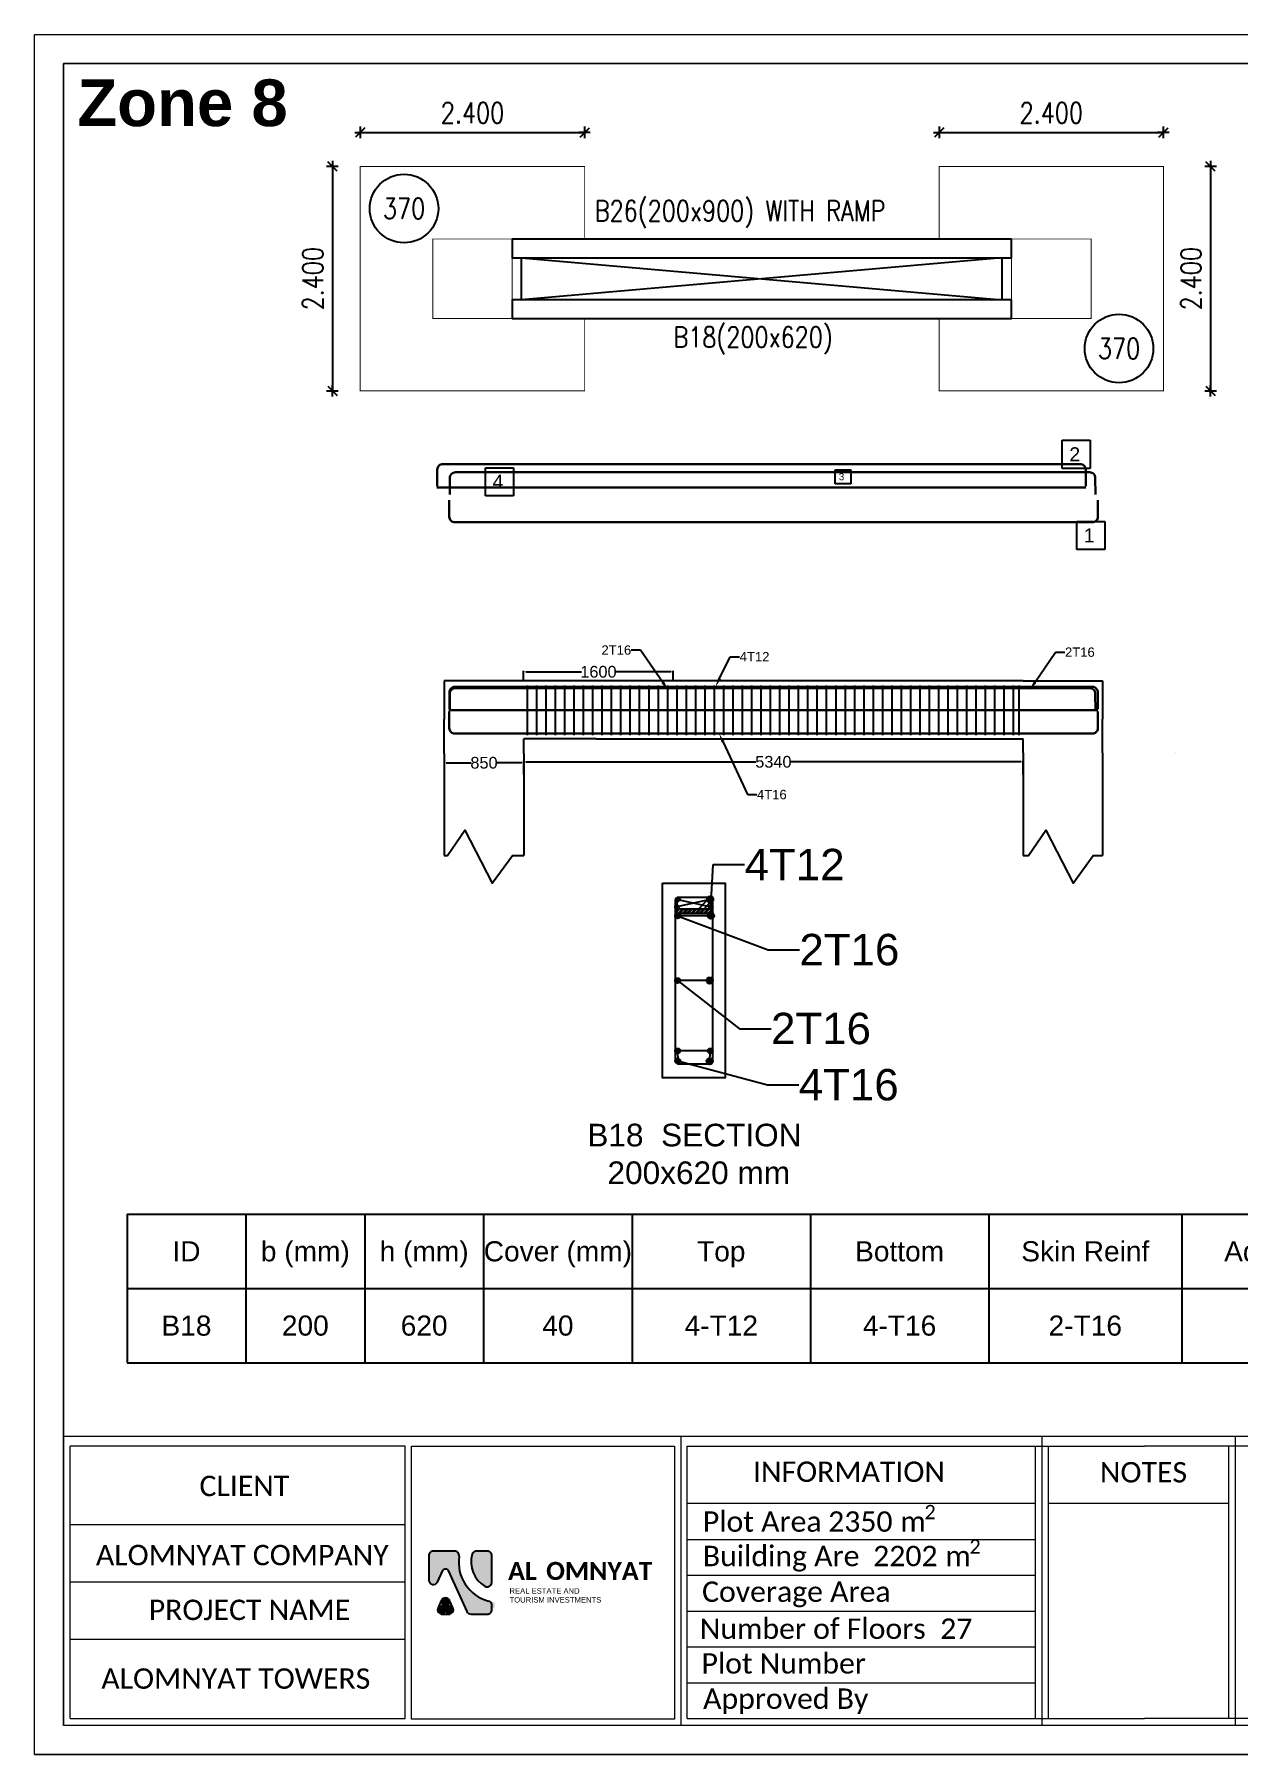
# Model space of a CAD drawing. Header units: inches. Extents: x 16 to 269, y 163 to 682.
# Drawn here: x 98.89 to 130.19, y 170.58 to 215.3 of the extents above; entities that cross this region are included whole.
import ezdxf
from ezdxf import colors
from ezdxf.entities.mleader import LeaderData, LeaderLine
from ezdxf.enums import TextEntityAlignment as Align
from ezdxf.math import Vec2, Vec3

# ---------------------------------------------------------------- set-up
doc = ezdxf.new("R2010")
doc.units = ezdxf.units.IN
doc.header["$MEASUREMENT"] = 0
doc.layers.get('Defpoints').update_dxf_attribs({"lineweight": 5})
for name, color, linetype in [('A-ANNO-DIMS', 7, 'Continuous'), ('CDEC-COLUMNS', 4, 'Continuous'), ('CDEC-FRAMING-PLAN', 7, 'Continuous'), ('CDEC-GRID-CIRCLE', 7, 'Continuous'), ('CDEC-GRID-TEXT', 70, 'Continuous'), ('CDEC-SLAB-EDGES', 7, 'Continuous'), ('CDEC-SYMBOL', 8, 'Continuous'), ('CDEC-TEXT-25-SCALE', 70, 'Continuous'), ('MASSE', 7, 'Continuous'), ('S-MAINBAR', 5, 'Continuous'), ('S-SKIN', 6, 'Continuous'), ('S-STIRRUP', 1, 'Continuous'), ('S-TABLE', 8, 'Continuous'), ('S-TEXT', 2, 'Continuous'), ('Text', 7, 'Continuous')]:
    doc.layers.add(name, color=color, linetype=linetype)
doc.layers.add('Sheet_Borders', color=7, linetype='Continuous', lineweight=5)
doc.styles.add('Arial_1', font='arial.ttf', dxfattribs={"height": 0.45})
doc.styles.add('CDEC-22-100', font='romans.shx', dxfattribs={"width": 0.8, "height": 0.22})
doc.styles.add('CDEC-30-1000', font='romans.shx', dxfattribs={"width": 0.8, "height": 3000})
doc.styles.add('RA CALIBRI REGULAR', font='calibril.ttf')
doc.styles.get("Standard").update_dxf_attribs({"font": 'arial.ttf'})
doc.dimstyles.new('CDEC-100', dxfattribs={"dimtxt": 0.22, "dimasz": 0.2, "dimexe": 0.1, "dimexo": 0.3, "dimgap": 0.1, "dimtad": 1, "dimdec": 0, "dimzin": 0, "dimdsep": 46, "dimtxsty": 'CDEC-22-100', "dimblk1": 'TICK', "dimblk2": 'TICK', "dimsah": 1, "dimcen": 0, "dimdle": 6.25, "dimclrd": 8, "dimclre": 8, "dimclrt": 70, "dimadec": 3, "dimazin": 0, "dimtfac": 1, "dimtdec": 0, "dimtix": 1, "dimtmove": 1, "dimatfit": 3, "dimldrblk": 'TICK', "dimfxl": 1, "dimtolj": 1, "dimtzin": 0, "dimarcsym": 0})
doc.dimstyles.get("Standard").update_dxf_attribs({"dimtxt": 0.18, "dimasz": 0.18, "dimexe": 0.18, "dimexo": 0.0625, "dimgap": 0.09, "dimtad": 0, "dimtih": 1, "dimtoh": 1, "dimdec": 4, "dimzin": 0, "dimdsep": 46, "dimtxsty": 'Standard', "dimcen": 0.09, "dimadec": 0, "dimazin": 0, "dimtfac": 1, "dimtdec": 4, "dimtofl": 0, "dimtmove": 0, "dimatfit": 3, "dimfxl": 1, "dimtolj": 1, "dimtzin": 0, "dimarcsym": 0})

# ---------------------------------------------------------------- blocks, each defined once
blk = doc.blocks.new('SC-GRID-CIRCLe')
at = {"layer": 'CDEC-GRID-CIRCLE'}
blk.add_circle((0, 5000), 5000, dxfattribs=at)
at = {"layer": 'CDEC-GRID-TEXT', "style": 'CDEC-30-1000', "width": 0.8}
blk.add_attdef('F', text='', height=3000, dxfattribs=at).set_placement((0, 5000), align=Align.MIDDLE)
blk = doc.blocks.new('TICK')
at = {"color": 8}
for p, q in [((6, 0), (-6.25, 0)), ((0, -6.25), (0, 6.25))]:
    blk.add_line(p, q, dxfattribs=at)
at = {"color": 7}
blk.add_line((-5, -5), (5, 5), dxfattribs=at)
blk = doc.blocks.new('*D47')
at = {"layer": 'A-ANNO-DIMS', "color": 8, "lineweight": -2, "transparency": 16777216}
blk.add_line((384126.856, -31853.429), (384129.236, -31853.429), dxfattribs=at)
at = {"layer": 'Defpoints', "color": 0, "transparency": 16777216}
for p in [(384129.246, -31853.429), (384126.846, -31853.793), (384129.246, -31853.793)]:
    blk.add_point(p, dxfattribs=at)
at = {"layer": 'A-ANNO-DIMS', "color": 8, "lineweight": -2, "transparency": 16777216, "xscale": 0.01, "yscale": 0.01, "zscale": 0.01, "rotation": 180}
blk.add_blockref('TICK', (384126.846, -31853.429), dxfattribs=at)
at = {"layer": 'A-ANNO-DIMS', "color": 8, "lineweight": -2, "transparency": 16777216, "xscale": 0.01, "yscale": 0.01, "zscale": 0.01}
blk.add_blockref('TICK', (384129.246, -31853.429), dxfattribs=at)
at = {"layer": 'A-ANNO-DIMS', "color": 70, "transparency": 16777216, "insert": (384128.046, -31853.219), "char_height": 0.22, "attachment_point": 5, "style": 'CDEC-22-100'}
blk.add_mtext('\\A1;2.400', dxfattribs=at)
blk = doc.blocks.new('*D48')
at = {"layer": 'A-ANNO-DIMS', "color": 8, "lineweight": -2, "transparency": 16777216}
blk.add_line((384126.548, -31853.803), (384126.548, -31856.183), dxfattribs=at)
at = {"layer": 'Defpoints', "color": 0, "transparency": 16777216}
for p in [(384129.246, -31853.793), (384126.548, -31856.193), (384129.246, -31856.193)]:
    blk.add_point(p, dxfattribs=at)
at = {"layer": 'A-ANNO-DIMS', "color": 8, "lineweight": -2, "transparency": 16777216, "xscale": 0.01, "yscale": 0.01, "zscale": 0.01}
for p, rotation in [((384126.548, -31853.793), 90), ((384126.548, -31856.193), 270)]:
    blk.add_blockref('TICK', p, dxfattribs=dict(at, rotation=rotation))
at = {"layer": 'A-ANNO-DIMS', "color": 70, "transparency": 16777216, "insert": (384126.338, -31854.993), "char_height": 0.22, "attachment_point": 5, "rotation": 90, "style": 'CDEC-22-100'}
blk.add_mtext('\\A1;2.400', dxfattribs=at)
blk = doc.blocks.new('*D49')
at = {"layer": 'A-ANNO-DIMS', "color": 8, "lineweight": -2, "transparency": 16777216}
blk.add_line((384133.046, -31853.429), (384135.426, -31853.429), dxfattribs=at)
at = {"layer": 'Defpoints', "color": 0, "transparency": 16777216}
for p in [(384135.436, -31853.429), (384133.036, -31853.793), (384135.436, -31853.793)]:
    blk.add_point(p, dxfattribs=at)
at = {"layer": 'A-ANNO-DIMS', "color": 8, "lineweight": -2, "transparency": 16777216, "xscale": 0.01, "yscale": 0.01, "zscale": 0.01, "rotation": 180}
blk.add_blockref('TICK', (384133.036, -31853.429), dxfattribs=at)
at = {"layer": 'A-ANNO-DIMS', "color": 8, "lineweight": -2, "transparency": 16777216, "xscale": 0.01, "yscale": 0.01, "zscale": 0.01}
blk.add_blockref('TICK', (384135.436, -31853.429), dxfattribs=at)
at = {"layer": 'A-ANNO-DIMS', "color": 70, "transparency": 16777216, "insert": (384134.236, -31853.219), "char_height": 0.22, "attachment_point": 5, "style": 'CDEC-22-100'}
blk.add_mtext('\\A1;2.400', dxfattribs=at)
blk = doc.blocks.new('*D50')
at = {"layer": 'A-ANNO-DIMS', "color": 8, "lineweight": -2, "transparency": 16777216}
blk.add_line((384135.94, -31853.803), (384135.94, -31856.183), dxfattribs=at)
at = {"layer": 'Defpoints', "color": 0, "transparency": 16777216}
for p in [(384135.436, -31853.793), (384135.436, -31856.193), (384135.94, -31856.193)]:
    blk.add_point(p, dxfattribs=at)
at = {"layer": 'A-ANNO-DIMS', "color": 8, "lineweight": -2, "transparency": 16777216, "xscale": 0.01, "yscale": 0.01, "zscale": 0.01}
for p, rotation in [((384135.94, -31853.793), 90), ((384135.94, -31856.193), 270)]:
    blk.add_blockref('TICK', p, dxfattribs=dict(at, rotation=rotation))
at = {"layer": 'A-ANNO-DIMS', "color": 70, "transparency": 16777216, "insert": (384135.73, -31854.993), "char_height": 0.22, "attachment_point": 5, "rotation": 90, "style": 'CDEC-22-100'}
blk.add_mtext('\\A1;2.400', dxfattribs=at)
blk = doc.blocks.new('*D479')
at = {"layer": 'Defpoints', "color": 0, "transparency": 16777216}
for p in [(6516, -6663), (6516, -6663), (7366, -6663)]:
    blk.add_point(p, dxfattribs=at)
at = {"layer": 'MASSE', "color": 0, "lineweight": -2, "transparency": 16777216}
for p, q in [((6537, -6663), (6803, -6663)), ((7344, -6663), (7079, -6663))]:
    blk.add_line(p, q, dxfattribs=at)
at = {"layer": 'MASSE', "color": 0, "transparency": 16777216}
for points in [[(6537, -6659), (6537, -6666), (6516, -6663)], [(7344, -6659), (7344, -6666), (7366, -6663)]]:
    blk.add_solid(points, dxfattribs=at)
at = {"layer": 'MASSE', "color": 0, "transparency": 16777216, "insert": (6941, -6663), "char_height": 125, "attachment_point": 5}
blk.add_mtext('\\A1;850', dxfattribs=at)
blk = doc.blocks.new('_Origin')
at = {"color": 0, "linetype": 'ByBlock', "lineweight": -2}
blk.add_line((0, 0), (-1, 0), dxfattribs=at)
blk.add_circle((0, 0), 0.5, dxfattribs=at)
blk = doc.blocks.new('*U475')
at = {"layer": 'S-MAINBAR'}
h = blk.add_hatch(color=256, dxfattribs=at)
edge = h.paths.add_edge_path()
edge.add_arc((0, 0), 20.1, 0, 360)
blk.add_circle((0, 0), 20.1, dxfattribs=at)
blk = doc.blocks.new('*U476')
at = {"color": 0, "linetype": 'ByBlock', "lineweight": -2, "transparency": 16777216}
for p in [(0, 0), (346, 0)]:
    blk.add_blockref('*U475', p, dxfattribs=at)
blk = doc.blocks.new('*U477')
at = {"layer": 'S-MAINBAR'}
h = blk.add_hatch(color=256, dxfattribs=at)
edge = h.paths.add_edge_path()
edge.add_arc((0, 0), 20.1, 0, 360)
blk.add_circle((0, 0), 20.1, dxfattribs=at)
blk = doc.blocks.new('*U478')
at = {"color": 0, "linetype": 'ByBlock', "lineweight": -2, "transparency": 16777216}
for p in [(0, 0), (362, 0)]:
    blk.add_blockref('*U477', p, dxfattribs=at)
blk = doc.blocks.new('sheet')
at = {"true_color": 0x293189}
h = blk.add_hatch(color=177, dxfattribs=at)
h.dxf.hatch_style = 1
h.paths.add_polyline_path([(-418.734, 40.158, 0.414214), (-418.845, 40.046), (-418.845, 39.448, 0.802913), (-418.633, 39.401), (-418.502, 39.683, -0.639253), (-418.375, 39.682), (-417.915, 38.681, 0.29294), (-417.813, 38.616), (-417.42, 38.616, 0.414214), (-417.308, 38.728, 0.553295), (-417.269, 38.913, -0.417813), (-418.106, 40.034, 0.459795), (-418.218, 40.158)])
at = {"true_color": 0x4554a5}
h = blk.add_hatch(color=175, dxfattribs=at)
h.dxf.hatch_style = 1
h.paths.add_polyline_path([(-417.472, 39.295, 0.584571), (-417.308, 39.402), (-417.308, 40.046, 0.414214), (-417.42, 40.158), (-417.702, 40.158, 0.291504), (-417.79, 40.082, 0.342448)])
at = {"true_color": 0x000000}
h = blk.add_hatch(color=18, dxfattribs=at)
h.dxf.hatch_style = 1
h.paths.add_polyline_path([(-418.439, 38.651, 1.441321), (-418.347, 38.839, 1.901432), (-418.531, 38.839, 1.434024)])
at = {"color": 177, "true_color": 0x293189}
blk.add_lwpolyline([(-418.213, 40.158), (-418.734, 40.158, 0.414214), (-418.845, 40.046), (-418.845, 39.448, 0.802913), (-418.633, 39.401), (-418.502, 39.683, -0.639253), (-418.375, 39.682), (-417.915, 38.681, 0.29294), (-417.813, 38.616), (-417.42, 38.616, 0.414214), (-417.308, 38.728), (-417.308, 38.848)], format="xyb", dxfattribs=at)
at = {"color": 175, "true_color": 0x4554a5}
blk.add_lwpolyline([(-417.308, 39.387), (-417.308, 40.046, 0.414214), (-417.42, 40.158), (-417.702, 40.158)], format="xyb", dxfattribs=at)
blk.add_lwpolyline([(-418.257, 38.775), (-418.338, 38.949, 0.63847), (-418.541, 38.949), (-418.621, 38.774, 0.547105), (-418.519, 38.616), (-418.358, 38.616, 0.548839)], format="xyb", close=True)
at = {"color": 177, "true_color": 0x293189}
for centre, radius, start, end in [((-418.215, 40.048), 0.11, 350.4257, 91.3796), ((-417.134, 39.886), 0.983, 171.6397, 255.0806), ((-417.417, 38.83), 0.111, 9.4358, 74.1171)]:
    blk.add_arc(centre, radius, start, end, dxfattribs=at)
at = {"color": 175, "true_color": 0x4554a5}
for centre, radius, start, end in [((-417.123, 39.894), 0.693, 164.6076, 239.8175), ((-417.686, 40.051), 0.108, 98.1031, 165.7009), ((-417.42, 39.394), 0.112, 242.4829, 356.2798)]:
    blk.add_arc(centre, radius, start, end, dxfattribs=at)
at = {"layer": 'Sheet_Borders', "linetype": 'Continuous', "lineweight": 0}
for p, q in [((-428.475, 35.187), (-428.475, 77.192)), ((-428.475, 77.192), (-369.075, 77.192)), ((-428.475, 35.187), (-428.475, 77.192)), ((-428.475, 77.192), (-369.075, 77.192)), ((-427.768, 35.894), (-427.768, 76.484)), ((-427.768, 76.484), (-369.782, 76.484)), ((-369.782, 76.484), (-427.768, 76.484)), ((-427.768, 76.484), (-427.768, 35.894)), ((-427.768, 42.966), (-427.768, 42.966)), ((-427.768, 42.966), (-369.782, 42.966)), ((-412.694, 42.966), (-412.694, 35.894)), ((-403.882, 42.966), (-403.882, 35.894)), ((-399.161, 42.966), (-399.161, 35.894)), ((-419.424, 42.721), (-427.606, 42.721)), ((-427.606, 36.07), (-427.606, 42.721)), ((-419.424, 36.07), (-419.424, 42.721)), ((-419.268, 42.721), (-412.85, 42.721)), ((-419.268, 36.051), (-419.268, 42.721)), ((-412.85, 42.721), (-412.85, 36.051)), ((-412.537, 42.719), (-401.369, 42.719)), ((-412.537, 36.069), (-412.537, 42.719)), ((-404.039, 42.719), (-404.039, 36.069)), ((-403.726, 42.721), (-403.726, 36.07)), ((-391.141, 42.721), (-401.369, 42.719)), ((-399.311, 36.07), (-399.311, 42.721)), ((-412.537, 41.327), (-404.039, 41.327)), ((-403.726, 41.328), (-399.311, 41.328)), ((-419.424, 40.796), (-427.606, 40.796)), ((-412.537, 40.441), (-404.039, 40.441)), ((-412.537, 39.566), (-404.039, 39.566)), ((-419.424, 39.395), (-427.606, 39.395)), ((-412.537, 38.692), (-404.039, 38.692)), ((-427.606, 38.003), (-419.424, 38.003)), ((-412.537, 37.817), (-404.039, 37.817)), ((-412.537, 36.943), (-404.039, 36.943)), ((-372.533, 35.894), (-427.768, 35.894)), ((-427.606, 36.07), (-419.424, 36.07)), ((-412.85, 36.051), (-419.268, 36.051)), ((-412.537, 36.069), (-401.369, 36.069)), ((-391.141, 36.07), (-401.369, 36.069))]:
    blk.add_line(p, q, dxfattribs=at)
blk.add_lwpolyline([(-369.075, 35.187), (-428.475, 35.187)], close=True, dxfattribs=at)
at = {"char_height": 0.43904, "attachment_point": 1}
for s, width, insert in [('{\\fCandara|b1|i0|c0|p34;\\C256;\\c0;AL} ', 0.43904, (-416.91, 39.892)), ('{\\fCandara|b1|i0|c0|p34;\\C256;\\c0;OMNYAT}', 2.78249, (-415.981, 39.892))]:
    blk.add_mtext_dynamic_manual_height_columns(s, width=width, gutter_width=2.195, heights=[0], dxfattribs=dict(at, insert=insert))
at = {"insert": (-416.876, 39.25), "char_height": 0.13365, "attachment_point": 1, "style": 'Arial_1'}
blk.add_mtext_dynamic_manual_height_columns('\\pxsm1;{\\C256;\\c0;REAL ESTATE AND}', width=2.81151, gutter_width=0.686, heights=[0.417], dxfattribs=at)
at = {"insert": (-416.875, 39.033), "char_height": 0.13365, "width": 2.81151, "attachment_point": 1, "style": 'Arial_1'}
blk.add_mtext('TOURISM INVESTMENTS', dxfattribs=at)
at = {"layer": 'Sheet_Borders', "linetype": 'Continuous', "lineweight": 0, "style": 'RA CALIBRI REGULAR'}
for s, height, p in [('INFORMATION', 0.49749, (-410.931, 41.846)), ('NOTES', 0.4975, (-402.46, 41.833)), ('CLIENT', 0.4975, (-424.445, 41.499)), ('ALOMNYAT COMPANY', 0.49749, (-426.974, 39.811)), ('Coverage Area', 0.49749, (-412.174, 38.917)), ('PROJECT NAME', 0.49749, (-425.683, 38.473)), ('Plot Number', 0.49749, (-412.188, 37.165)), ('ALOMNYAT TOWERS', 0.49749, (-426.842, 36.795)), ('Approved By', 0.49749, (-412.149, 36.304))]:
    blk.add_text(s, height=height, dxfattribs=at).set_placement(p)
at = {"layer": 'Sheet_Borders', "style": 'RA CALIBRI REGULAR'}
for s, height, p in [('Plot Area ', 0.4975, (-412.155, 40.629)), ('2', 0.348, (-406.744, 40.936)), (' m', 0.4975, (-407.507, 40.629)), ('Building Are  ', 0.49749, (-412.155, 39.788)), ('2', 0.348, (-405.646, 40.094)), (' m', 0.4975, (-406.408, 39.788)), ('Number of Floors  ', 0.49749, (-412.228, 38.013))]:
    blk.add_text(s, height=height, dxfattribs=at).set_placement(p)
at = {"layer": 'Sheet_Borders', "color": 244, "true_color": 0x991b1e, "style": 'RA CALIBRI REGULAR'}
for s, p in [('2350', (-409.096, 40.629)), ('2202', (-407.997, 39.788)), ('27', (-406.36, 38.013))]:
    blk.add_text(s, height=0.4975, dxfattribs=at).set_placement(p)
blk = doc.blocks.new('*D484')
at = {"layer": 'Defpoints', "color": 0, "transparency": 16777216}
for p in [(7366, -6800), (12706, -6653), (12706, -6800)]:
    blk.add_point(p, dxfattribs=at)
at = {"layer": 'MASSE', "color": 0, "lineweight": -2, "transparency": 16777216}
for p, q in [((7366, -6789), (7366, -6642)), ((7388, -6653), (9850, -6653)), ((12685, -6653), (10223, -6653)), ((12706, -6789), (12706, -6642))]:
    blk.add_line(p, q, dxfattribs=at)
at = {"layer": 'MASSE', "color": 0, "transparency": 16777216}
for points in [[(7388, -6649), (7388, -6656), (7366, -6653)], [(12685, -6649), (12685, -6656), (12706, -6653)]]:
    blk.add_solid(points, dxfattribs=at)
at = {"layer": 'MASSE', "color": 0, "transparency": 16777216, "insert": (10036, -6653), "char_height": 125, "attachment_point": 5}
blk.add_mtext('\\A1;5340', dxfattribs=at)
blk = doc.blocks.new('*D486')
at = {"layer": 'Defpoints', "color": 0, "transparency": 16777216}
for p in [(8965, -5690), (7365, -5786), (8965, -5786)]:
    blk.add_point(p, dxfattribs=at)
at = {"layer": 'MASSE', "color": 0, "lineweight": -2, "transparency": 16777216}
for p, q in [((7365, -5775), (7365, -5679)), ((7387, -5690), (7984, -5690)), ((8943, -5690), (8345, -5690)), ((8965, -5775), (8965, -5679))]:
    blk.add_line(p, q, dxfattribs=at)
at = {"layer": 'MASSE', "color": 0, "transparency": 16777216}
for points in [[(7387, -5686), (7387, -5693), (7365, -5690)], [(8943, -5686), (8943, -5693), (8965, -5690)]]:
    blk.add_solid(points, dxfattribs=at)
at = {"layer": 'MASSE', "color": 0, "transparency": 16777216, "insert": (8165, -5690), "char_height": 125, "attachment_point": 5}
blk.add_mtext('\\A1;1600', dxfattribs=at)
blk = doc.blocks.new('kkkkk')
at = {"layer": 'CDEC-COLUMNS', "const_width": 0.01}
for points in [[(384128.4708, -31855.4184), (384127.6208, -31855.4184), (384127.6208, -31854.5684), (384128.4708, -31854.5684)], [(384134.6612, -31855.4184), (384133.8112, -31855.4184), (384133.8112, -31854.5684), (384134.6612, -31854.5684)]]:
    blk.add_lwpolyline(points, close=True, dxfattribs=at)
at = {"layer": 'CDEC-FRAMING-PLAN'}
for points in [[(384133.8112, -31854.5684), (384128.4708, -31854.5684), (384128.4708, -31854.7684), (384133.8112, -31854.7684)], [(384128.5689, -31854.7684), (384133.7086, -31854.7684), (384133.7086, -31855.2184), (384128.5689, -31855.2184)], [(384133.8112, -31855.2184), (384128.4708, -31855.2184), (384128.4708, -31855.4184), (384133.8112, -31855.4184)]]:
    blk.add_lwpolyline(points, close=True, dxfattribs=at)
at = {"layer": 'CDEC-SLAB-EDGES', "const_width": 0.01}
for points in [[(384129.2458, -31854.5684), (384129.2458, -31853.7934), (384126.8458, -31853.7934), (384126.8458, -31856.1934), (384129.2458, -31856.1934), (384129.2458, -31855.4184)], [(384133.0362, -31855.4184), (384133.0362, -31856.1934), (384135.4362, -31856.1934), (384135.4362, -31853.7934), (384133.0362, -31853.7934), (384133.0362, -31854.5684)]]:
    blk.add_lwpolyline(points, dxfattribs=at)
at = {"layer": 'CDEC-SYMBOL'}
for p, q in [((384128.5689, -31854.7684), (384133.7086, -31855.2184)), ((384133.7086, -31854.7684), (384128.5689, -31855.2184))]:
    blk.add_line(p, q, dxfattribs=at)
at = {"layer": 'CDEC-TEXT-25-SCALE', "xscale": 7.333333333011901e-05, "yscale": 7.333333333011901e-05, "zscale": 7.333333333011901e-05}
for p in [(384127.3139, -31854.6093), (384134.9606, -31856.1064)]:
    blk.add_blockref('SC-GRID-CIRCLe', p, dxfattribs=at).add_auto_attribs({'F': '370'})
at = {"layer": 'CDEC-TEXT-25-SCALE', "style": 'CDEC-22-100', "width": 0.8}
for s, p in [('B26(200x900) WITH RAMP', (384129.3534, -31854.3766)), ('B18(200x620)', (384130.194, -31855.7271))]:
    blk.add_text(s, height=0.22, rotation=360, dxfattribs=at).set_placement(p)
at = {"layer": 'A-ANNO-DIMS'}
for base, p1, p2, picture, middle in [((384129.2458, -31853.4286), (384126.8458, -31853.7934), (384129.2458, -31853.7934), '*D47', (384128.0458, -31853.2186)), ((384135.4362, -31853.4286), (384133.0362, -31853.7934), (384135.4362, -31853.7934), '*D49', (384134.2362, -31853.2186))]:
    dim = blk.add_linear_dim(base=base, p1=p1, p2=p2, dimstyle='CDEC-100', override={"dimasz": 0.01, "dimexe": 0.01, "dimexo": 0.01, "dimdec": 3, "dimrnd": 0.005, "dimse1": 1, "dimse2": 1}, dxfattribs=at)
    dim.commit()
    dim.dimension.update_dxf_attribs({"geometry": picture, "text_midpoint": middle})
for base, p1, p2, picture, middle in [((384126.5478, -31856.1934), (384129.2458, -31853.7934), (384129.2458, -31856.1934), '*D48', (384126.3378, -31854.9934)), ((384135.9399, -31856.1934), (384135.4362, -31853.7934), (384135.4362, -31856.1934), '*D50', (384135.7299, -31854.9934))]:
    dim = blk.add_linear_dim(base=base, p1=p1, p2=p2, angle=90, dimstyle='CDEC-100', override={"dimasz": 0.01, "dimexe": 0.01, "dimexo": 0.01, "dimdec": 3, "dimrnd": 0.005, "dimse1": 1, "dimse2": 1}, dxfattribs=at)
    dim.commit()
    dim.dimension.update_dxf_attribs({"geometry": picture, "text_midpoint": middle})
blk = doc.blocks.new('8974089')
at = {"layer": 'S-SKIN'}
h = blk.add_hatch(color=3, dxfattribs=at)
edge = h.paths.add_edge_path()
edge.add_arc((9011.85565, -8301.31938), 26.8506, 180, 540, ccw=False)
h = blk.add_hatch(color=3, dxfattribs=at)
edge = h.paths.add_edge_path()
edge.add_arc((9360.91341, -8301.31938), 26.8506, 0, 360)
h = blk.add_hatch(color=256, dxfattribs=at)
edge = h.paths.add_edge_path()
edge.add_arc((9011.85565, -8992.02144), 26.8506, 180, 540, ccw=False)
h = blk.add_hatch(color=256, dxfattribs=at)
edge = h.paths.add_edge_path()
edge.add_arc((9360.91341, -8992.02144), 26.8506, 0, 360)
h = blk.add_hatch(color=5, dxfattribs=at)
edge = h.paths.add_edge_path()
edge.add_arc((9011.85565, -9744.37653), 26.8506, -180, 180)
h = blk.add_hatch(color=5, dxfattribs=at)
edge = h.paths.add_edge_path()
edge.add_arc((9360.91341, -9744.37653), 26.8506, 0, 360, ccw=False)
h = blk.add_hatch(color=5, dxfattribs=at)
edge = h.paths.add_edge_path()
edge.add_arc((9013.66962, -9851.77892), 26.8506, 180, 540, ccw=False)
h = blk.add_hatch(color=5, dxfattribs=at)
edge = h.paths.add_edge_path()
edge.add_arc((9359.09944, -9851.77892), 26.8506, 0, 360)
at = {"layer": 'S-TEXT', "transparency": 33554687}
h = blk.add_hatch(dxfattribs=at)
h.set_pattern_fill('ANSI32', scale=3.356325)
h.set_pattern_definition([(45, (-325663.492, 598778.41), (-22.6054907, 22.6054907), []), (45, (-325648.42, 598778.41), (-22.6054907, 22.6054907), [])])
h.paths.add_polyline_path([(9387.87242, -8224.7077), (8985.11348, -8224.7077), (8985.11348, -8274.46878), (9387.87242, -8274.46878)])
for p, q in [((6515.99306, -5786.13941), (6515.99306, -6196.40954)), ((7364.90711, -5786.13941), (6515.99306, -5786.13941)), ((12706.40052, -5786.13941), (13556.40052, -5786.13941)), ((13556.40052, -5786.13941), (13556.40052, -6196.40954)), ((6515.99306, -6564.28507), (6515.99306, -6196.40954)), ((13556.40052, -6554.91803), (13556.40052, -6196.40954)), ((8140.44104, -6407.91244), (11931.40052, -6407.91244)), ((11931.40052, -6407.91244), (12706.40052, -6407.91244)), ((12706.40052, -6557.36787), (12706.40052, -6407.91244)), ((6515.99306, -6564.28507), (6515.99306, -7655.15117)), ((7365.99306, -6561.83523), (7365.99306, -7655.15117)), ((12706.40052, -6557.36787), (12706.40052, -7655.15117)), ((13556.40052, -6554.91803), (13556.40052, -7655.15117)), ((14331.40052, -6552.68435), (14332.46692, -6552.68128))]:
    blk.add_line(p, q)
at = {"color": 7}
for p in [(8140.44104, -6407.91244), (7365.99306, -6561.83523)]:
    blk.add_line(p, (7365.99306, -6407.91244), dxfattribs=at)
for points in [[(12706.40052, -5786.13941), (7364.90711, -5786.13941)], [(6515.99306, -7655.15117), (6550.98825, -7655.15117), (6735.95046, -7382.13935), (7029.54388, -7951.57566), (7244.346, -7655.15117), (7365.99306, -7655.15117)], [(12706.40052, -7655.15117), (12763.50959, -7655.15117), (12948.47181, -7382.13935), (13242.06523, -7951.57566), (13456.86734, -7655.15117), (13556.40052, -7655.15117)], [(8850.75207, -7951.56082), (9522.01699, -7951.56082), (9522.01699, -10032.48205), (8850.75207, -10032.48205), (8850.75207, -7951.56082)]]:
    blk.add_lwpolyline(points)
at = {"layer": 'S-MAINBAR', "color": 5, "lineweight": 30}
for points in [[(6441.17106, -3704.92143), (6441.18871, -3527.24187, -0.4142135624), (6501.18871, -3467.24187), (13317.09981, -3467.24187, -0.4142135624), (13377.09981, -3527.24187), (13377.11747, -3704.92143)], [(6569.51371, -3852.79582), (6569.49606, -4030.47539, 0.4142135624), (6629.49606, -4090.47539), (13447.37623, -4090.47539, 0.4142135624), (13507.37623, -4030.47539), (13507.35858, -3852.79582)], [(6570.46294, -6088.41095), (6570.4806, -5910.73138, -0.4142135624), (6630.4806, -5850.73138), (13446.3917, -5850.73138, -0.4142135624), (13506.3917, -5910.73138), (13506.40935, -6088.41095)], [(6569.51371, -6113.05181), (6569.49606, -6290.73138, 0.4142135624), (6629.49606, -6350.73138), (13447.37623, -6350.73138, 0.4142135624), (13507.37623, -6290.73138), (13507.35858, -6113.05181)]]:
    blk.add_lwpolyline(points, format="xyb", dxfattribs=at)
at = {"layer": 'S-MAINBAR', "color": 3, "lineweight": 30}
for points in [[(6575.81173, -3793.53504), (6575.82939, -3615.85547, -0.4142135624), (6635.82939, -3555.85547), (6745.76258, -3555.85547), (13419.31008, -3555.85547, -0.4142135624), (13479.31008, -3615.85547), (13479.32774, -3793.53504)], [(6575.81173, -6101.38183), (6575.82939, -5923.70226, -0.4142135624), (6635.82939, -5863.70226), (6745.76258, -5863.70226), (13419.31008, -5863.70226, -0.4142135624), (13479.31008, -5923.70226), (13479.32774, -6101.38183)]]:
    blk.add_lwpolyline(points, format="xyb", dxfattribs=at)
at = {"layer": 'S-SKIN', "lineweight": 30}
for p, q in [((6436.06326, -3717.24223), (13377.11869, -3717.24223)), ((6565.35515, -6100.73175), (13506.41058, -6100.73175))]:
    blk.add_line(p, q, dxfattribs=at)
at = {"layer": 'S-SKIN', "color": 3}
for centre in [(9011.85565, -8301.31938), (9360.91341, -8301.31938)]:
    blk.add_circle(centre, 26.8506, dxfattribs=at)
at = {"layer": 'S-SKIN'}
for centre in [(9011.85565, -8992.02144), (9360.91341, -8992.02144)]:
    blk.add_circle(centre, 26.8506, dxfattribs=at)
at = {"layer": 'S-SKIN', "color": 5}
for centre in [(9011.85565, -9744.37653), (9360.91341, -9744.37653), (9013.66962, -9851.77892), (9359.09944, -9851.77892)]:
    blk.add_circle(centre, 26.8506, dxfattribs=at)
at = {"layer": 'S-STIRRUP'}
for p, q in [((7405.81797, -6365.73175), (7405.81797, -5835.73175)), ((7505.81797, -6365.73175), (7505.81797, -5835.73175)), ((7605.81797, -6365.73175), (7605.81797, -5835.73175)), ((7705.81797, -6365.73175), (7705.81797, -5835.73175)), ((7805.81797, -6365.73175), (7805.81797, -5835.73175)), ((7905.81797, -6365.73175), (7905.81797, -5835.73175)), ((8005.81797, -6365.73175), (8005.81797, -5835.73175)), ((8105.81797, -6365.73175), (8105.81797, -5835.73175)), ((8205.81797, -6365.73175), (8205.81797, -5835.73175)), ((8305.81797, -6365.73175), (8305.81797, -5835.73175)), ((8405.81797, -6365.73175), (8405.81797, -5835.73175)), ((8505.81797, -6365.73175), (8505.81797, -5835.73175)), ((8605.81797, -6365.73175), (8605.81797, -5835.73175)), ((8705.81797, -6365.73175), (8705.81797, -5835.73175)), ((8805.81797, -6365.73175), (8805.81797, -5835.73175)), ((8905.81797, -6365.73175), (8905.81797, -5835.73175)), ((9005.81797, -6365.73175), (9005.81797, -5835.73175)), ((9105.81797, -6365.73175), (9105.81797, -5835.73175)), ((9205.81797, -6365.73175), (9205.81797, -5835.73175)), ((9305.81797, -6365.73175), (9305.81797, -5835.73175)), ((9405.81797, -6365.73175), (9405.81797, -5835.73175)), ((9505.81797, -6365.73175), (9505.81797, -5835.73175)), ((9605.81797, -6365.73175), (9605.81797, -5835.73175)), ((9705.81797, -6365.73175), (9705.81797, -5835.73175)), ((9805.81797, -6365.73175), (9805.81797, -5835.73175)), ((9905.81797, -6365.73175), (9905.81797, -5835.73175)), ((10005.81797, -6365.73175), (10005.81797, -5835.73175)), ((10105.81797, -6365.73175), (10105.81797, -5835.73175)), ((10205.81797, -6365.73175), (10205.81797, -5835.73175)), ((10305.81797, -6365.73175), (10305.81797, -5835.73175)), ((10405.81797, -6365.73175), (10405.81797, -5835.73175)), ((10505.81797, -6365.73175), (10505.81797, -5835.73175)), ((10605.81797, -6365.73175), (10605.81797, -5835.73175)), ((10705.81797, -6365.73175), (10705.81797, -5835.73175)), ((10805.81797, -6365.73175), (10805.81797, -5835.73175)), ((10905.81797, -6365.73175), (10905.81797, -5835.73175)), ((11005.81797, -6365.73175), (11005.81797, -5835.73175)), ((11105.81797, -6365.73175), (11105.81797, -5835.73175)), ((11205.81797, -6365.73175), (11205.81797, -5835.73175)), ((11305.81797, -6365.73175), (11305.81797, -5835.73175)), ((11405.81797, -6365.73175), (11405.81797, -5835.73175)), ((11505.81797, -6365.73175), (11505.81797, -5835.73175)), ((11605.81797, -6365.73175), (11605.81797, -5835.73175)), ((11705.81797, -6365.73175), (11705.81797, -5835.73175)), ((11805.81797, -6365.73175), (11805.81797, -5835.73175)), ((11905.81797, -6365.73175), (11905.81797, -5835.73175)), ((12005.81797, -6365.73175), (12005.81797, -5835.73175)), ((12105.81797, -6365.73175), (12105.81797, -5835.73175)), ((12205.81797, -6365.73175), (12205.81797, -5835.73175)), ((12305.81797, -6365.73175), (12305.81797, -5835.73175)), ((12405.81797, -6365.73175), (12405.81797, -5835.73175)), ((12505.81797, -6365.73175), (12505.81797, -5835.73175)), ((12605.81797, -6365.73175), (12605.81797, -5835.73175)), ((12666.40052, -6365.73175), (12666.40052, -5835.73175)), ((9351.47693, -8102.59543), (9238.37343, -8226.57076)), ((9386.30463, -8126.36925), (9273.68182, -8250.78143))]:
    blk.add_line(p, q, dxfattribs=at)
blk.add_lwpolyline([(9018.5683, -9881.44745), (9354.20076, -9881.44745, 0.4142135624), (9387.764, -9847.8842), (9387.764, -8136.15867, 0.4142135624), (9354.20076, -8102.59543), (9018.5683, -8102.59543, 0.4142135624), (8985.00505, -8136.15867), (8985.00505, -9847.8842, 0.4142135624)], format="xyb", close=True, dxfattribs=at)
at = {"layer": 'S-TABLE'}
for p, q in [((3123.38923, -11490.87878), (25685.80134, -11490.87878)), ((3123.38923, -11490.87878), (3123.38923, -13079.78104)), ((4394.51104, -11490.87878), (4394.51104, -13079.78104)), ((5665.63285, -11490.87878), (5665.63285, -13079.78104)), ((6936.75466, -11490.87878), (6936.75466, -13079.78104)), ((8525.65692, -11490.87878), (8525.65692, -13079.78104)), ((10432.33963, -11490.87878), (10432.33963, -13079.78104)), ((12339.02235, -11490.87878), (12339.02235, -13079.78104)), ((14404.59529, -11490.87878), (14404.59529, -13079.78104)), ((14404.59529, -11490.87878), (14404.59529, -13079.78104)), ((3123.38923, -12285.32991), (25685.80134, -12285.32991)), ((3123.38923, -13079.78104), (25685.80134, -13079.78104))]:
    blk.add_line(p, q, dxfattribs=at)
at = {"layer": 'S-TEXT'}
for points in [[(8985.11348, -8224.7077), (9387.87242, -8224.7077)], [(9387.87242, -8274.46878), (8985.11348, -8274.46878)]]:
    blk.add_lwpolyline(points, dxfattribs=at)
for name, p, xscale, yscale, zscale in [('sheet', (189825.71014, -32685.33609), 438.0484979641772, 438.0484979641772, 438.0484979641772), ('kkkkk', (-384121227.76717, 31853508.24602), 1000, 1000, 1000)]:
    blk.add_blockref(name, p, dxfattribs=dict(xscale=xscale, yscale=yscale, zscale=zscale))
for name, p in [('*U478', (9005.143, -8204.59784)), ('*U476', (9014.44882, -8124.02967))]:
    blk.add_blockref(name, p)
at = {"insert": (6513.18177, -10523.67832), "char_height": 241.8644405, "attachment_point": 1}
blk.add_mtext_dynamic_manual_height_columns('\\pxqc,t30;B18  SECTION \\P 200x620 mm', width=5356.2128656, gutter_width=20.15537, heights=[1926.0252], dxfattribs=at)
at = {"layer": 'Text'}
for s, height, p in [('b (mm)', 215.112032, (5030.07195, -11888.10435)), ('h (mm)', 215.112032, (6301.19375, -11888.10435)), ('Cover (mm)', 215.112032, (7731.20579, -11888.10435)), ('Skin Reinf', 215.112032, (13371.80882, -11888.10435)), ('Addl Top T2', 215.1120319, (15675.71709, -11888.10435)), ('ID', 215.112032, (3758.95014, -11888.10435)), ('Top', 215.112032, (9478.99828, -11888.10435)), ('Bottom', 215.112032, (11385.68099, -11888.10435)), ('B18', 215.112032, (3758.95014, -12682.55548)), ('200', 215.112032, (5030.07195, -12682.55548)), ('620', 215.112032, (6301.19375, -12682.55548)), ('40', 215.112032, (7731.20579, -12682.55548)), ('4-T12', 215.112032, (9478.99828, -12682.55548)), ('4-T16', 215.112032, (11385.68099, -12682.55548)), ('2-T16', 215.112032, (13371.80882, -12682.55548))]:
    blk.add_text(s, height=height, dxfattribs=at).set_placement(p, align=Align.MIDDLE_CENTER)
at = {"layer": 'Text', "insert": (2591.04695, 646.88868), "char_height": 500, "attachment_point": 1}
blk.add_mtext_dynamic_manual_height_columns('{\\fArial|b1|i0|c178|p34;Zone 8}', width=24511.8392847, gutter_width=12.5, heights=[0], dxfattribs=at)
at = {"layer": 'Text', "color": 5, "char_height": 150, "attachment_point": 1, "bg_fill": 16, "box_fill_scale": 1.5, "bg_fill_color": 256, "bg_fill_transparency": 0}
for s, insert in [('2', (13200.71818, -3288.25208)), ('1', (13355.16611, -4155.83783))]:
    blk.add_mtext(s, dxfattribs=dict(at, insert=insert))
at = {"layer": 'Text', "color": 6, "insert": (7031.87659, -3581.39283), "char_height": 150, "attachment_point": 1, "bg_fill": 16, "box_fill_scale": 1.5, "bg_fill_color": 256, "bg_fill_transparency": 0}
blk.add_mtext('4', dxfattribs=at)
at = {"layer": 'Text', "color": 3, "insert": (10735.84539, -3565.59308), "char_height": 75, "width": 92.7525348, "attachment_point": 1, "bg_fill": 16, "box_fill_scale": 1.5, "bg_fill_color": 256, "bg_fill_transparency": 0}
blk.add_mtext('3', dxfattribs=at)
at = {"layer": 'MASSE'}
for base, p1, p2, override, picture, middle in [((8964.7687, -5689.71348), (7364.90711, -5786.13941), (8964.7687, -5786.13941), {"dimtxt": 125, "dimasz": 21.6, "dimexe": 10.8, "dimexo": 10.8, "dimdec": 0, "dimzin": 8}, '*D486', (8164.83791, -5689.71348)), ((6515.81797, -6662.73175), (7365.81797, -6662.73175), (6515.81797, -6662.73175), {"dimtxt": 125, "dimasz": 21.6, "dimexe": 10.8, "dimexo": 10.8, "dimzin": 8}, '*D479', (6940.81797, -6662.73175)), ((12706.40052, -6652.65466), (7365.99306, -6799.50928), (12706.40052, -6799.50928), {"dimtxt": 125, "dimasz": 21.6, "dimexe": 10.8, "dimexo": 10.8, "dimdec": 0, "dimzin": 8}, '*D484', (10036.19679, -6652.65466))]:
    dim = blk.add_linear_dim(base=base, p1=p1, p2=p2, dimstyle='Standard', override=override, dxfattribs=at)
    dim.commit()
    dim.dimension.update_dxf_attribs({"geometry": picture, "text_midpoint": middle})
at = {"color": 5}
ml = blk.add_multileader_mtext('Standard', dxfattribs=at)
ml.set_content('4T12', color=5)
ml.set_leader_properties()
ml.set_arrow_properties(name='ORIGIN')
ml.build(insert=Vec2(0, 0))
ml.multileader.update_dxf_attribs({"dogleg_length": 100, "arrow_head_size": 67.12649})
ctx = ml.context
ctx.base_point, ctx.char_height, ctx.arrow_head_size, ctx.landing_gap_size, ctx.plane_origin = Vec3(9728.60835, -7751.11931), 335.632456, 67.12649, 0.30207, Vec3(9310.02182, -8040.12086)
notes = []
notes.append((ctx, [(1, (1, 1, 0), (9392.9759, -7751.11931), (1, 0), 335.63246, [(3, [(9360.15025, -8124.02967), (9005.143, -8204.59784), (9014.44882, -8124.02967), (9367.62606, -8204.59784)], 0, [])])]))
ctx.mtext.insert, ctx.mtext.flow_direction = Vec3(9728.91042, -7583.30308), 5
at = {"color": 3}
ml = blk.add_multileader_mtext('Standard', dxfattribs=at)
ml.set_content('{\\C3;2T16}', color=5)
ml.set_leader_properties()
ml.set_arrow_properties(name='ORIGIN')
ml.build(insert=Vec2(0, 0))
ml.multileader.update_dxf_attribs({"dogleg_length": 100, "arrow_head_size": 67.12649})
ctx = ml.context
ctx.base_point, ctx.char_height, ctx.arrow_head_size, ctx.landing_gap_size, ctx.plane_origin = Vec3(10314.25582, -8663.62581), 335.632456, 67.12649, 0.30207, Vec3(9311.09285, -8431.05892)
notes.append((ctx, [(1, (1, 1, 0), (9978.62336, -8663.62581), (1, 0), 335.63246, [(2, [(9367.93393, -8299.1643), (9011.85565, -8301.31938)], 0, [])])]))
ctx.mtext.insert, ctx.mtext.flow_direction = Vec3(10314.55789, -8492.94777), 5
at = {"color": 6}
ml = blk.add_multileader_mtext('Standard', dxfattribs=at)
ml.set_content('{\\C6;2T16}', color=5)
ml.set_leader_properties()
ml.set_arrow_properties(name='ORIGIN')
ml.build(insert=Vec2(0, 0))
ml.multileader.update_dxf_attribs({"dogleg_length": 100, "arrow_head_size": 67.12649})
ctx = ml.context
ctx.base_point, ctx.char_height, ctx.arrow_head_size, ctx.landing_gap_size, ctx.plane_origin = Vec3(10010.72827, -9507.47551), 335.632456, 67.12649, 0.30207, Vec3(9304.07232, -9075.93025)
notes.append((ctx, [(1, (1, 1, 0), (9675.09581, -9507.47551), (1, 0), 335.63246, [(1, [(9354.20076, -8992.02144), (9011.85565, -8992.02144)], 0, [])])]))
ctx.mtext.insert, ctx.mtext.flow_direction = Vec3(10011.03034, -9336.79747), 5
at = {"color": 5}
ml = blk.add_multileader_mtext('Standard', dxfattribs=at)
ml.set_content('4T16', color=5)
ml.set_leader_properties()
ml.set_arrow_properties(name='ORIGIN')
ml.build(insert=Vec2(0, 0))
ml.multileader.update_dxf_attribs({"dogleg_length": 100, "arrow_head_size": 67.12649})
ctx = ml.context
ctx.base_point, ctx.char_height, ctx.arrow_head_size, ctx.landing_gap_size, ctx.plane_origin = Vec3(10307.2353, -10108.83804), 335.632456, 67.12649, 0.30207, Vec3(9304.07232, -9876.27115)
notes.append((ctx, [(1, (1, 1, 0), (9971.60284, -10108.83804), (1, 0), 335.63246, [(3, [(9354.20076, -9855.40247), (9360.91341, -9744.37653), (9011.85565, -9744.37653), (9013.66962, -9851.77892)], 0, [])])]))
ctx.mtext.insert, ctx.mtext.flow_direction = Vec3(10307.53737, -9938.16), 5
at = {"layer": 'Text'}
ml = blk.add_multileader_mtext('Standard', dxfattribs=at)
ml.set_content('2T16', color=256)
ml.set_leader_properties()
ml.build(insert=Vec2(0, 0))
ml.multileader.update_dxf_attribs({"dogleg_length": 100, "arrow_head_size": 100})
ctx = ml.context
ctx.base_point, ctx.char_height, ctx.arrow_head_size, ctx.landing_gap_size, ctx.plane_origin = Vec3(8207.90926, -5457.47705), 100, 100, 0.09, Vec3(8860.83177, -5885.73138)
ctx.text_align_type = 2
notes.append((ctx, [(0, (1, 1, 0), (8616.00195, -5457.47705), (-1, 0), 100, [(0, [(8910.72591, -5885.73138)], 0, [])])]))
ctx.mtext.insert, ctx.mtext.alignment, ctx.mtext.flow_direction = Vec3(8515.91195, -5406.62439), 3, 5
at = {"layer": 'Text', "color": 5}
ml = blk.add_multileader_mtext('Standard', dxfattribs=at)
ml.set_content('4T12', color=5)
ml.set_leader_properties()
ml.build(insert=Vec2(0, 0))
ml.multileader.update_dxf_attribs({"dogleg_length": 100, "arrow_head_size": 100})
ctx = ml.context
ctx.base_point, ctx.char_height, ctx.arrow_head_size, ctx.landing_gap_size, ctx.plane_origin = Vec3(9675.26177, -5528.16144), 100, 100, 0.09, Vec3(9416.35715, -5850.73138)
notes.append((ctx, [(1, (1, 1, 0), (9575.26177, -5528.16144), (1, 0), 100, [(0, [(9416.35715, -5850.73138)], 0, [])])]))
ctx.mtext.insert, ctx.mtext.flow_direction = Vec3(9675.35177, -5478.16144), 5
at = {"layer": 'Text'}
ml = blk.add_multileader_mtext('Standard', dxfattribs=at)
ml.set_content('2T16', color=256)
ml.set_leader_properties()
ml.build(insert=Vec2(0, 0))
ml.multileader.update_dxf_attribs({"dogleg_length": 100, "arrow_head_size": 100})
ctx = ml.context
ctx.base_point, ctx.char_height, ctx.arrow_head_size, ctx.landing_gap_size, ctx.plane_origin = Vec3(13154.4917, -5480.21867), 100, 100, 0.09, Vec3(12777.1295, -5885.73138)
notes.append((ctx, [(1, (1, 1, 0), (13054.4917, -5480.21867), (1, 0), 100, [(0, [(12777.1295, -5885.73138)], 0, [])])]))
ctx.mtext.insert, ctx.mtext.flow_direction = Vec3(13154.5817, -5429.36601), 5
at = {"layer": 'Text', "color": 5}
ml = blk.add_multileader_mtext('Standard', dxfattribs=at)
ml.set_content('4T16', color=5)
ml.set_leader_properties()
ml.build(insert=Vec2(0, 0))
ml.multileader.update_dxf_attribs({"dogleg_length": 100, "arrow_head_size": 100})
ctx = ml.context
ctx.base_point, ctx.char_height, ctx.arrow_head_size, ctx.landing_gap_size, ctx.plane_origin = Vec3(9860.24145, -7003.15295), 100, 100, 0.09, Vec3(9505.81797, -6385.73138)
notes.append((ctx, [(1, (1, 1, 0), (9760.24145, -7003.15295), (1, 0), 100, [(0, [(9456.06075, -6350.73138)], 0, [])])]))
ctx.mtext.insert, ctx.mtext.flow_direction = Vec3(9860.33145, -6952.30029), 5
for ctx, leaders in notes:
    for number, flags, end, landing, length, lines in leaders:
        leader = LeaderData()
        leader.index, (leader.has_last_leader_line, leader.has_dogleg_vector, leader.attachment_direction) = number, flags
        leader.last_leader_point, leader.dogleg_vector, leader.dogleg_length = Vec3(end), Vec3(landing), length
        for number, points, colour, breaks in lines:
            line = LeaderLine()
            line.index, line.vertices, line.color, line.breaks = number, Vec3.list(points), colors.encode_raw_color(colour), breaks
            leader.lines.append(line)
        ctx.leaders.append(leader)

msp = doc.modelspace()

# ---------------------------------------------------------------- block references
at = {"xscale": 0.002430000424480658, "yscale": 0.002430000424480658, "zscale": 0.002430000424480658}
msp.add_blockref('8974089', (93.7094, 212.5536), dxfattribs=at)

doc.saveas('drawing.dxf')
